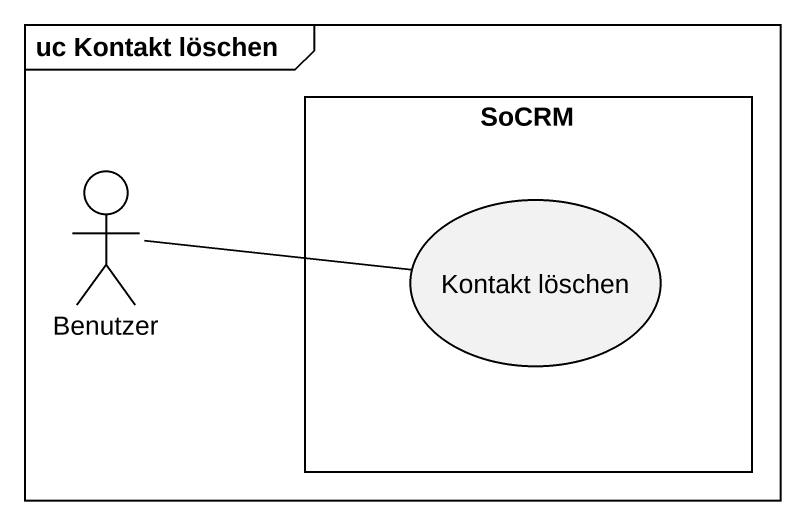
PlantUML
@startuml
mainframe uc Kontakt löschen
actor Benutzer
rectangle SoCRM {
  usecase "Kontakt löschen" as Kontakt_löschen
}
Benutzer -right- Kontakt_löschen
@enduml
